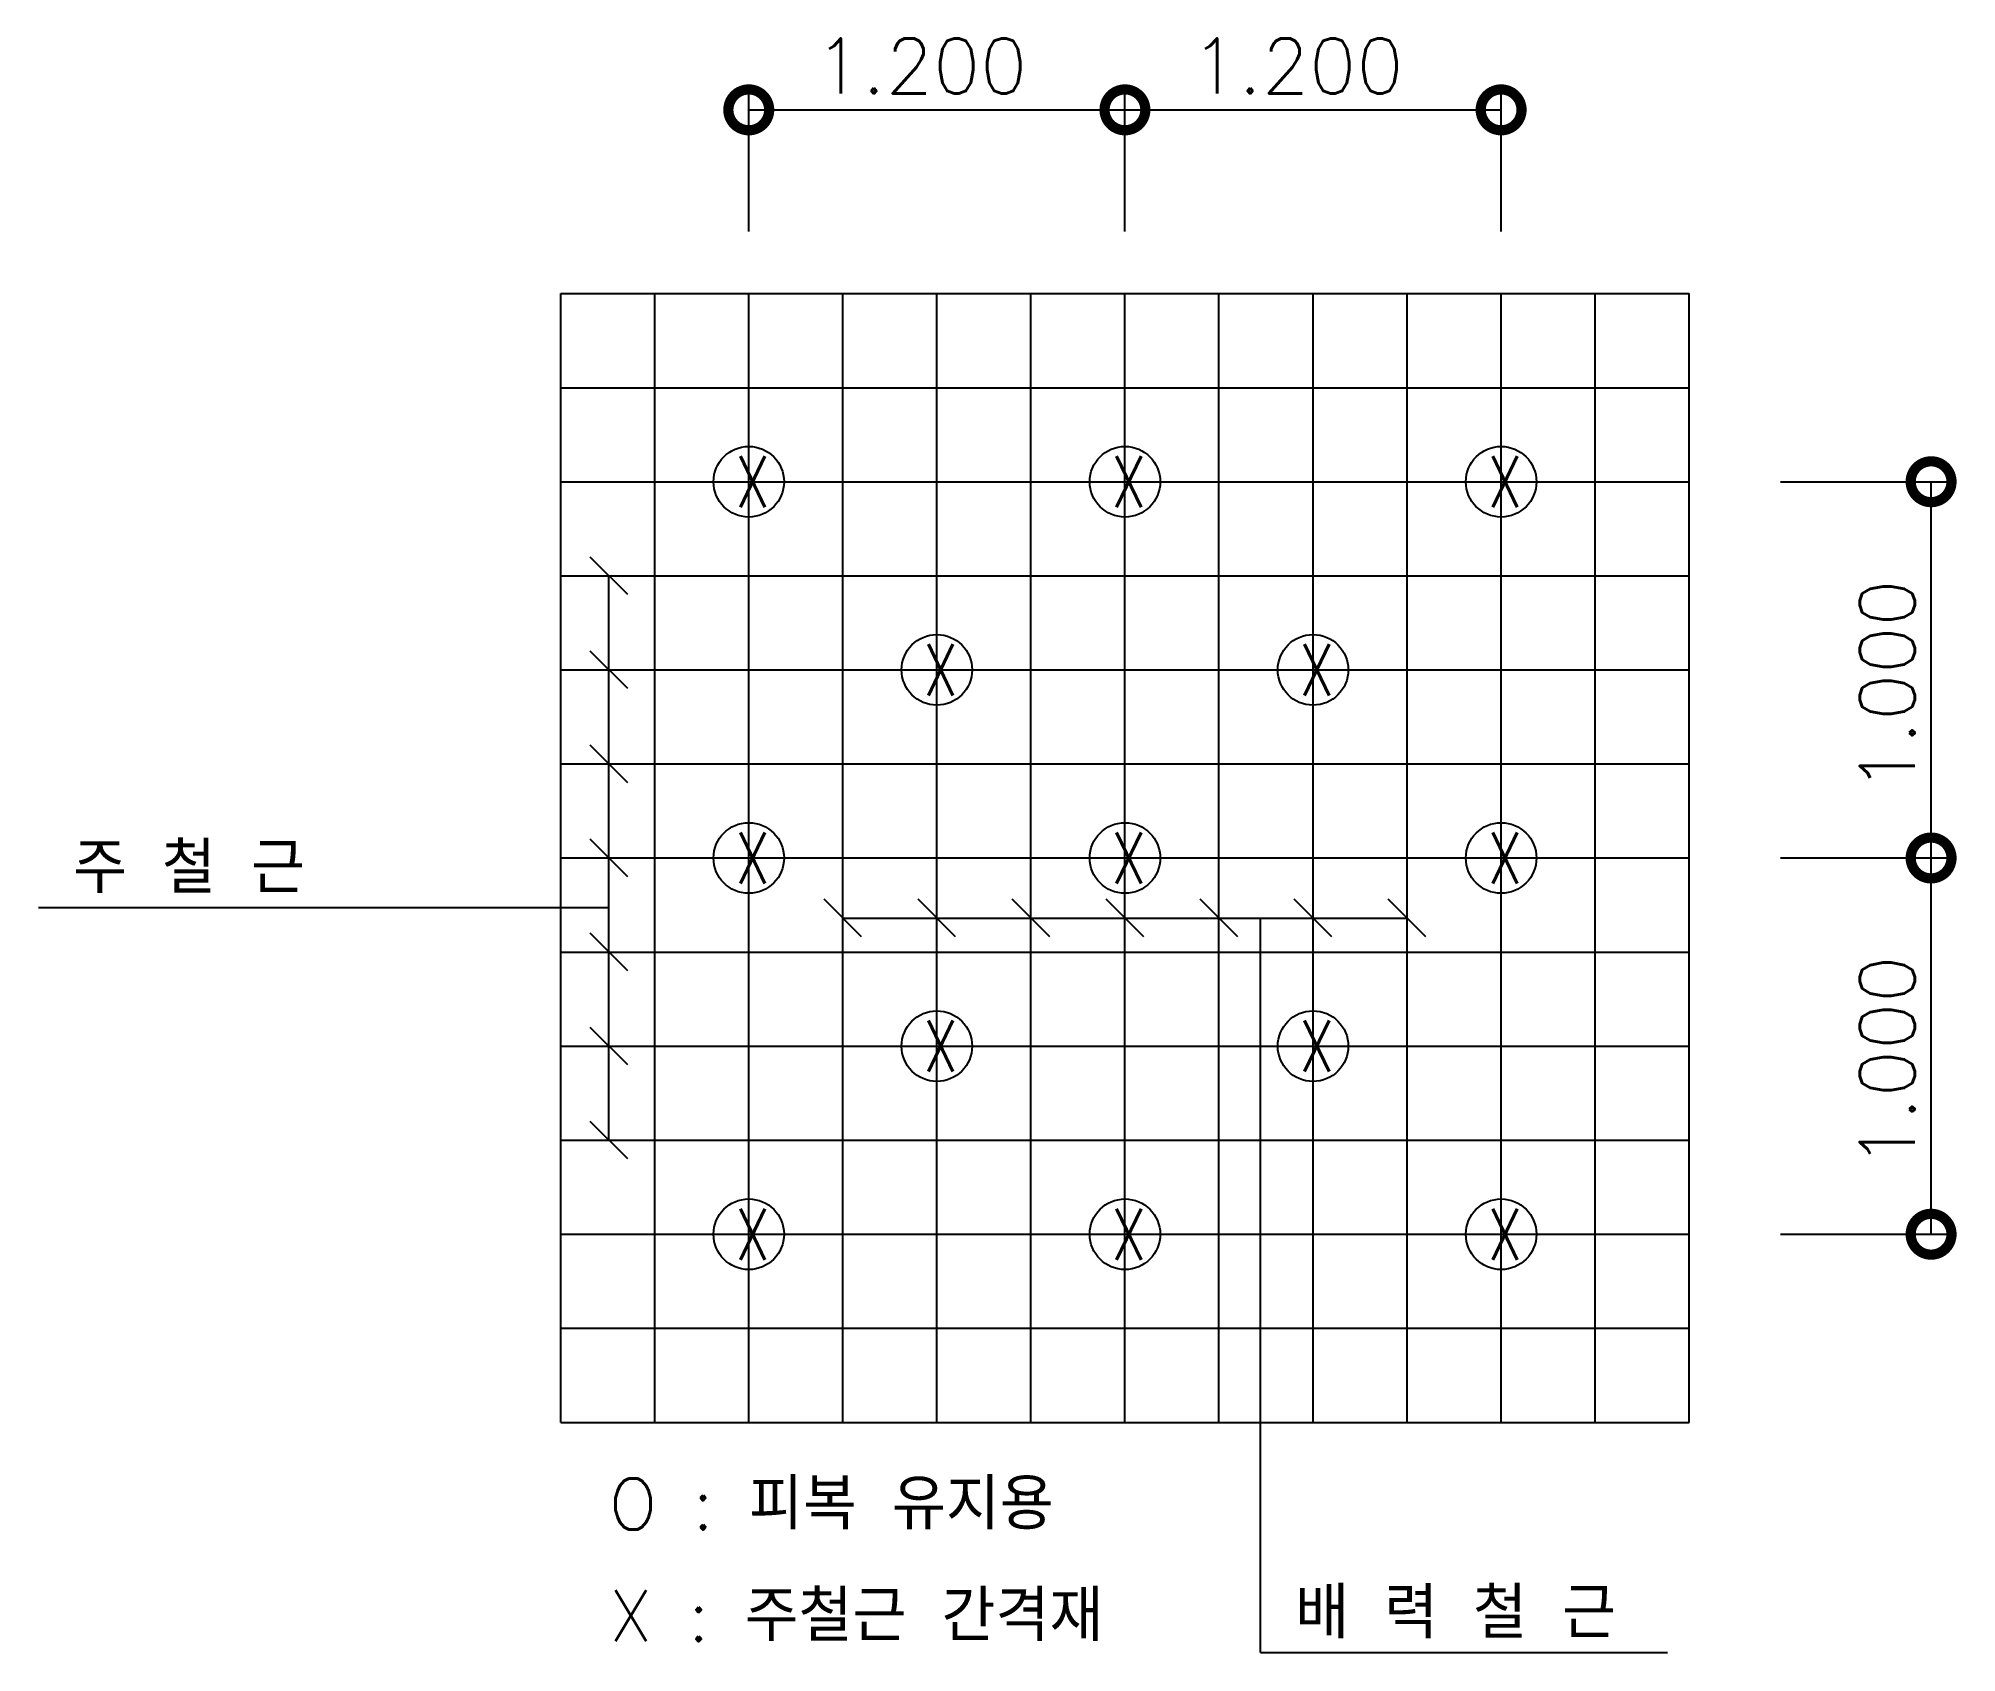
# Model space of a CAD drawing. Extents: x 0 to 4700, y 0 to 3954.
import ezdxf

# ---------------------------------------------------------------- set-up
doc = ezdxf.new("R2010")
doc.units = 0
doc.header["$MEASUREMENT"] = 0
doc.layers.get('0').update_dxf_attribs({"linetype": 'CONTINUOUS'})
for name, color, linetype in [('CS-BARC', 6, 'CONTINUOUS'), ('CS-BARX', 2, 'CONTINUOUS'), ('CS-DIML', 1, 'CONTINUOUS'), ('CS-TBTC', 1, 'CONTINUOUS')]:
    doc.layers.add(name, color=color, linetype=linetype)
doc.styles.add('GHS', font='romans.shx', dxfattribs={"bigfont": 'whgtxt.shx'})

# ---------------------------------------------------------------- blocks, each defined once
blk = doc.blocks.new('*U12')
at = {"layer": 'CS-DIML', "style": 'GHS'}
blk.add_text('1.200', height=135, dxfattribs=at).set_placement((2823.9, 3819))
blk = doc.blocks.new('_DOTSMALL')
at = {"color": 0, "linetype": 'ByBlock', "const_width": 0.5}
blk.add_lwpolyline([(-0.0625, 0, 1), (0.0625, 0, 1)], format="xyb", close=True, dxfattribs=at)
blk = doc.blocks.new('*U11')
at = {"layer": 'CS-DIML', "style": 'GHS'}
blk.add_text('1.000', height=135, rotation=90, dxfattribs=at).set_placement((4597, 1186.7))
blk = doc.blocks.new('*U10')
at = {"layer": 'CS-DIML', "style": 'GHS'}
blk.add_text('1.000', height=135, rotation=90, dxfattribs=at).set_placement((4597, 2108.3))
blk = doc.blocks.new('*U9')
at = {"layer": 'CS-DIML', "style": 'GHS'}
blk.add_text('1.200', height=135, dxfattribs=at).set_placement((1902.3, 3819))
blk = doc.blocks.new('BLOCK_SPACER')
at = {"layer": 'CS-BARC'}
for p, q in [((1279.6, 564), (1279.6, 3328.8)), ((1279.6, 3328.8), (4044.4, 3328.8)), ((1510, 564), (1510, 3328.8)), ((1740.4, 564), (1740.4, 3328.8)), ((1970.8, 564), (1970.8, 3328.8)), ((2201.2, 564), (2201.2, 3328.8)), ((2431.6, 564), (2431.6, 3328.8)), ((2662, 564), (2662, 3328.8)), ((2892.4, 564), (2892.4, 3328.8)), ((3122.8, 564), (3122.8, 3328.8)), ((3353.2, 564), (3353.2, 3328.8)), ((3583.6, 564), (3583.6, 3328.8)), ((3814, 564), (3814, 3328.8)), ((4044.4, 564), (4044.4, 3328.8)), ((1279.6, 3098.4), (4044.4, 3098.4)), ((1279.6, 2868), (4044.4, 2868)), ((1279.6, 2637.6), (4044.4, 2637.6)), ((1279.6, 2407.2), (4044.4, 2407.2)), ((1279.6, 2176.8), (4044.4, 2176.8)), ((1279.6, 1946.4), (4044.4, 1946.4)), ((1279.6, 1716), (4044.4, 1716)), ((1279.6, 1485.6), (4044.4, 1485.6)), ((1279.6, 1255.2), (4044.4, 1255.2)), ((1279.6, 1024.8), (4044.4, 1024.8)), ((1279.6, 794.4), (4044.4, 794.4)), ((1279.6, 564), (4044.4, 564))]:
    blk.add_line(p, q, dxfattribs=at)
at = {"layer": 'CS-BARX'}
for centre in [(1740.4, 2868), (2662, 2868), (3583.6, 2868), (2201.2, 2407.2), (3122.8, 2407.2), (1740.4, 1946.4), (2662, 1946.4), (3583.6, 1946.4), (2201.2, 1485.6), (3122.8, 1485.6), (1740.4, 1024.8), (2662, 1024.8), (3583.6, 1024.8)]:
    blk.add_circle(centre, 86.4, dxfattribs=at)
at = {"layer": 'CS-DIML'}
for p, q in [((1740.4, 3480.6), (1740.4, 3828.9)), ((2662, 3480.6), (2662, 3828.9)), ((2662, 3480.6), (2662, 3828.9)), ((3583.6, 3480.6), (3583.6, 3828.9)), ((1740.4, 3778.9), (2662, 3778.9)), ((2662, 3778.9), (3583.6, 3778.9)), ((4268, 2868), (4687, 2868)), ((4637, 1946.4), (4637, 2868)), ((1443.9, 2591.7), (1351.9, 2683.6)), ((1397.9, 1255.2), (1397.9, 2637.6)), ((1443.9, 2361.3), (1351.9, 2453.2)), ((1443.9, 2130.9), (1351.9, 2222.8)), ((1443.9, 1900.5), (1351.9, 1992.4)), ((4268, 1946.4), (4687, 1946.4)), ((4268, 1946.4), (4687, 1946.4)), ((4637, 1024.8), (4637, 1946.4)), ((2016.8, 1753.5), (1924.8, 1845.4)), ((2247.2, 1753.5), (2155.2, 1845.4)), ((2477.6, 1753.5), (2385.6, 1845.4)), ((2708, 1753.5), (2616, 1845.4)), ((2938.4, 1753.5), (2846.4, 1845.4)), ((3168.8, 1753.5), (3076.8, 1845.4)), ((3399.2, 1753.5), (3307.2, 1845.4)), ((0, 1825), (1397.9, 1825)), ((1970.8, 1799.4), (3353.2, 1799.4)), ((2994.1, 0), (2994.1, 1799.4)), ((1443.9, 1670.1), (1351.9, 1762)), ((1443.9, 1439.7), (1351.9, 1531.6)), ((1443.9, 1209.3), (1351.9, 1301.2)), ((4268, 1024.8), (4687, 1024.8)), ((2994.1, 0), (3991.2, 0))]:
    blk.add_line(p, q, dxfattribs=at)
for name in ['*U9', '*U12', '*U10', '*U11']:
    blk.add_blockref(name, (0, 0))
at = {"layer": 'CS-DIML', "xscale": 200, "yscale": 200, "zscale": 200}
for p, rotation in [((1740.4, 3778.9), 180), ((2662, 3778.9), 180), ((4637, 2868), 90), ((4637, 1946.4), 90), ((4637, 1946.4), 270), ((4637, 1024.8), 270)]:
    blk.add_blockref('_DOTSMALL', p, dxfattribs=dict(at, rotation=rotation))
for p in [(2662, 3778.9), (3583.6, 3778.9)]:
    blk.add_blockref('_DOTSMALL', p, dxfattribs=at)
at = {"layer": 'CS-BARX', "style": 'GHS', "text_generation_flag": 2, "width": 0.8}
for p in [(1707, 2930.6), (2628.6, 2930.6), (3550.2, 2930.6), (2167.8, 2469.8), (3089.4, 2469.8), (1707, 2009), (2628.6, 2009), (3550.2, 2009), (2167.8, 1548.2), (3089.4, 1548.2), (1707, 1087.4), (2628.6, 1087.4), (3550.2, 1087.4)]:
    blk.add_text('X', height=125, rotation=180, dxfattribs=at).set_placement(p)
at = {"layer": 'CS-DIML', "style": 'GHS'}
for s, p in [('주 철 근', (84.8, 1860)), ('배 력 철 근', (3078.9, 35))]:
    blk.add_text(s, height=125, dxfattribs=at).set_placement(p)
at = {"layer": 'CS-TBTC', "style": 'GHS'}
for s, p in [('O : 피복 유지용', (1398, 301.5)), ('X : 주철근 간격재  ', (1398, 27.8))]:
    blk.add_text(s, height=125, dxfattribs=at).set_placement(p)

msp = doc.modelspace()

# ---------------------------------------------------------------- block references
msp.add_blockref('BLOCK_SPACER', (0, 0))

doc.saveas('drawing.dxf')
